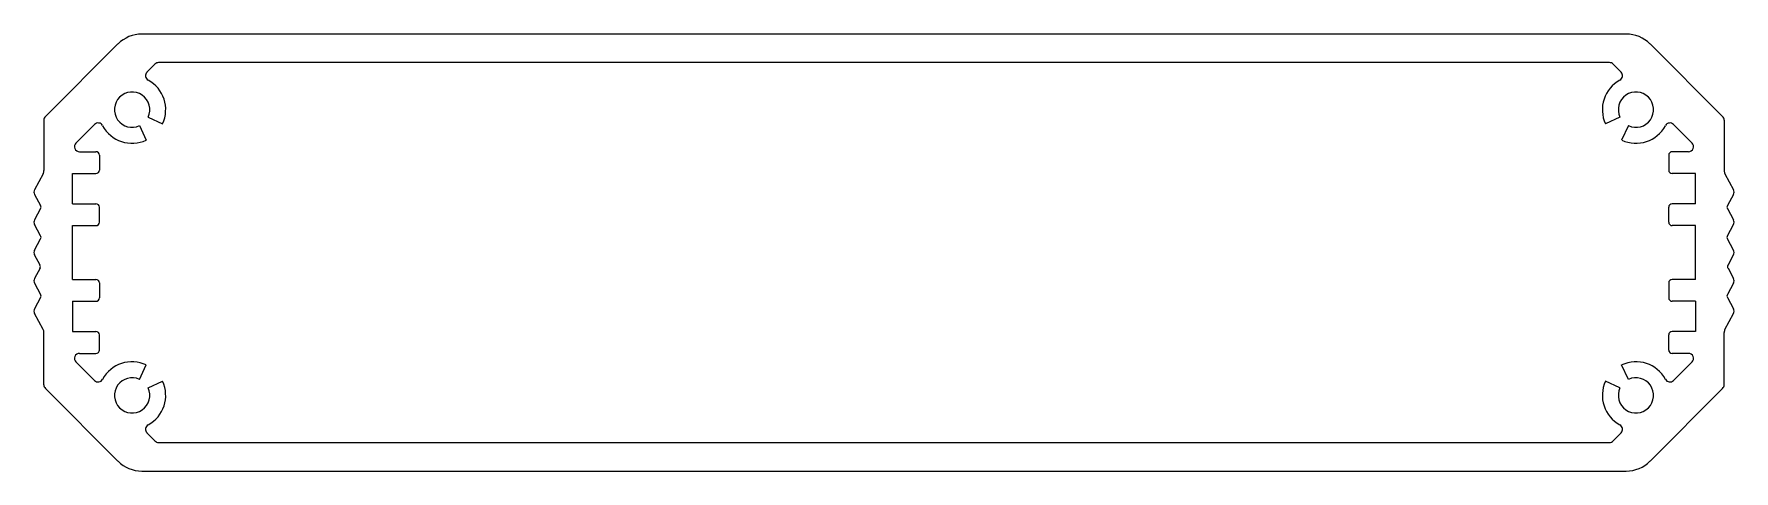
# Model space of a CAD drawing. Header units: inches. Extents: x 40 to 141, y -6 to 20.
import ezdxf

# ---------------------------------------------------------------- set-up
doc = ezdxf.new("R2010")
doc.units = ezdxf.units.IN
doc.header["$MEASUREMENT"] = 0
doc.layers.add('标注层', color=7, linetype='Continuous')

msp = doc.modelspace()

# ---------------------------------------------------------------- linework, layer by layer
at = {"layer": '标注层'}
for p, q in [((134.83, 20.38), (46.49, 20.38)), ((40.75, 15.47), (45.07, 19.8)), ((140.57, 15.47), (136.25, 19.8)), ((47.27, 18.59), (46.79, 18.12)), ((133.84, 18.68), (47.48, 18.68)), ((134.05, 18.59), (134.53, 18.12)), ((40.66, 15.26), (40.66, 12.26)), ((46.86, 15.44), (47.72, 15.04)), ((134.46, 15.44), (133.6, 15.04)), ((140.66, 15.26), (140.66, 12.26)), ((43.68, 15), (42.57, 13.89)), ((46.35, 14.93), (46.75, 14.07)), ((134.97, 14.93), (134.56, 14.07)), ((137.64, 15), (138.75, 13.89)), ((42.78, 13.38), (43.76, 13.38)), ((43.96, 13.18), (43.96, 12.28)), ((137.36, 13.18), (137.36, 12.28)), ((138.54, 13.38), (137.56, 13.38)), ((40.61, 12.07), (40.11, 11.12)), ((42.36, 10.28), (42.36, 12.08)), ((42.36, 12.08), (43.76, 12.08)), ((138.96, 12.08), (137.56, 12.08)), ((138.96, 10.28), (138.96, 12.08)), ((140.71, 12.07), (141.21, 11.12)), ((40.11, 10.84), (40.46, 10.18)), ((42.36, 10.28), (43.76, 10.28)), ((138.96, 10.28), (137.56, 10.28)), ((141.21, 10.84), (140.86, 10.18)), ((40.46, 9.99), (40.11, 9.32)), ((43.96, 9.18), (43.96, 10.08)), ((137.36, 9.18), (137.36, 10.08)), ((140.86, 9.99), (141.21, 9.32)), ((40.46, 8.38), (40.11, 9.04)), ((40.11, 7.52), (40.46, 8.19)), ((42.36, 5.78), (42.36, 8.98)), ((42.36, 8.98), (43.76, 8.98)), ((138.96, 8.98), (137.56, 8.98)), ((138.96, 5.78), (138.96, 8.98)), ((140.86, 8.38), (141.21, 9.04)), ((141.21, 7.52), (140.86, 8.19)), ((40.43, 6.63), (40.11, 7.24)), ((140.89, 6.63), (141.21, 7.24)), ((40.43, 6.44), (40.11, 5.84)), ((140.89, 6.44), (141.21, 5.84)), ((40.11, 5.55), (40.46, 4.89)), ((42.36, 5.78), (43.76, 5.78)), ((43.96, 5.58), (43.96, 4.68)), ((137.36, 5.58), (137.36, 4.68)), ((138.96, 5.78), (137.56, 5.78)), ((141.21, 5.55), (140.86, 4.89)), ((40.46, 4.7), (40.11, 4.04)), ((42.36, 4.48), (42.36, 2.68)), ((42.36, 4.48), (43.76, 4.48)), ((138.96, 4.48), (137.56, 4.48)), ((138.96, 4.48), (138.96, 2.68)), ((140.86, 4.7), (141.21, 4.04)), ((40.61, 2.81), (40.11, 3.75)), ((140.71, 2.81), (141.21, 3.75)), ((40.66, -0.49), (40.66, 2.62)), ((42.36, 2.68), (43.76, 2.68)), ((43.96, 1.58), (43.96, 2.48)), ((137.36, 1.58), (137.36, 2.48)), ((138.96, 2.68), (137.56, 2.68)), ((140.66, -0.49), (140.66, 2.62)), ((42.78, 1.38), (43.76, 1.38)), ((138.54, 1.38), (137.56, 1.38)), ((43.68, -0.23), (42.57, 0.87)), ((46.35, -0.17), (46.75, 0.69)), ((134.97, -0.17), (134.56, 0.69)), ((137.64, -0.23), (138.75, 0.87)), ((40.75, -0.71), (45.07, -5.03)), ((46.86, -0.67), (47.72, -0.27)), ((134.46, -0.67), (133.6, -0.27)), ((140.57, -0.71), (136.25, -5.03)), ((47.27, -3.83), (46.79, -3.35)), ((47.48, -3.92), (133.84, -3.92)), ((134.05, -3.83), (134.53, -3.35)), ((46.49, -5.62), (134.83, -5.62))]:
    msp.add_line(p, q, dxfattribs=at)
for centre, radius, start, end in [((46.49, 18.38), 2, 90, 135), ((134.83, 18.38), 2, 45, 90), ((47.48, 18.38), 0.3, 90, 135), ((133.84, 18.38), 0.3, 45, 90), ((47.01, 17.9), 0.3, 135, 241.5353), ((45.91, 15.88), 2, 335, 61.5353), ((135.41, 15.88), 2, 118.4647, 205), ((134.31, 17.9), 0.3, 298.4647, 45), ((45.91, 15.88), 1.05, 335, 295), ((135.41, 15.88), 1.05, 245, 205), ((40.96, 15.26), 0.3, 135, 180), ((140.36, 15.26), 0.3, 0, 45), ((43.89, 14.79), 0.3, 28.4647, 135), ((45.91, 15.88), 2, 208.4647, 295), ((135.41, 15.88), 2, 245, 331.5353), ((137.43, 14.79), 0.3, 45, 151.5353), ((42.78, 13.68), 0.3, 135, 270), ((43.76, 13.18), 0.2, 0, 90), ((137.56, 13.18), 0.2, 90, 180), ((138.54, 13.68), 0.3, 270, 45), ((40.26, 12.26), 0.4, 331.9275, 0), ((43.76, 12.28), 0.2, 270, 0), ((137.56, 12.28), 0.2, 180, 270), ((141.06, 12.26), 0.4, 180, 208.0725), ((40.37, 10.98), 0.3, 151.9275, 208.0725), ((40.29, 10.08), 0.2, 331.9275, 28.0725), ((43.76, 10.08), 0.2, 0, 90), ((137.56, 10.08), 0.2, 90, 180), ((141.03, 10.08), 0.2, 151.9275, 208.0725), ((140.95, 10.98), 0.3, 331.9275, 28.0725), ((40.37, 9.18), 0.3, 151.9275, 208.0725), ((43.76, 9.18), 0.2, 270, 0), ((137.56, 9.18), 0.2, 180, 270), ((140.95, 9.18), 0.3, 331.9275, 28.0725), ((40.29, 8.28), 0.2, 331.9275, 28.0725), ((141.03, 8.28), 0.2, 151.9275, 208.0725), ((40.37, 7.38), 0.3, 151.9275, 208.0725), ((140.95, 7.38), 0.3, 331.9275, 28.0725), ((40.25, 6.54), 0.2, 331.9275, 28.0725), ((141.06, 6.54), 0.2, 151.9275, 208.0725), ((40.37, 5.69), 0.3, 151.9275, 208.0725), ((43.76, 5.58), 0.2, 0, 90), ((137.56, 5.58), 0.2, 90, 180), ((140.95, 5.69), 0.3, 331.9275, 28.0725), ((40.29, 4.79), 0.2, 331.9275, 28.0725), ((43.76, 4.68), 0.2, 270, 0), ((137.56, 4.68), 0.2, 180, 270), ((141.03, 4.79), 0.2, 151.9275, 208.0725), ((40.37, 3.89), 0.3, 151.9275, 208.0725), ((140.95, 3.89), 0.3, 331.9275, 28.0725), ((40.26, 2.62), 0.4, 0, 28.0725), ((43.76, 2.48), 0.2, 0, 90), ((137.56, 2.48), 0.2, 90, 180), ((141.06, 2.62), 0.4, 151.9275, 180), ((42.78, 1.08), 0.3, 90, 225), ((43.76, 1.58), 0.2, 270, 0), ((137.56, 1.58), 0.2, 180, 270), ((138.54, 1.08), 0.3, 315, 90), ((45.91, -1.12), 2, 65, 151.5353), ((135.41, -1.12), 2, 28.4647, 115), ((40.96, -0.49), 0.3, 180, 225), ((43.89, -0.02), 0.3, 225, 331.5353), ((45.91, -1.12), 1.05, 65, 25), ((45.91, -1.12), 2, 298.4647, 25), ((135.41, -1.12), 2, 155, 241.5353), ((135.41, -1.12), 1.05, 155, 115), ((137.43, -0.02), 0.3, 208.4647, 315), ((140.36, -0.49), 0.3, 315, 0), ((47.01, -3.14), 0.3, 118.4647, 225), ((134.31, -3.14), 0.3, 315, 61.5353), ((47.48, -3.62), 0.3, 225, 270), ((133.84, -3.62), 0.3, 270, 315), ((46.49, -3.62), 2, 225, 270), ((134.83, -3.62), 2, 270, 315)]:
    msp.add_arc(centre, radius, start, end, dxfattribs=at)

doc.saveas('drawing.dxf')
